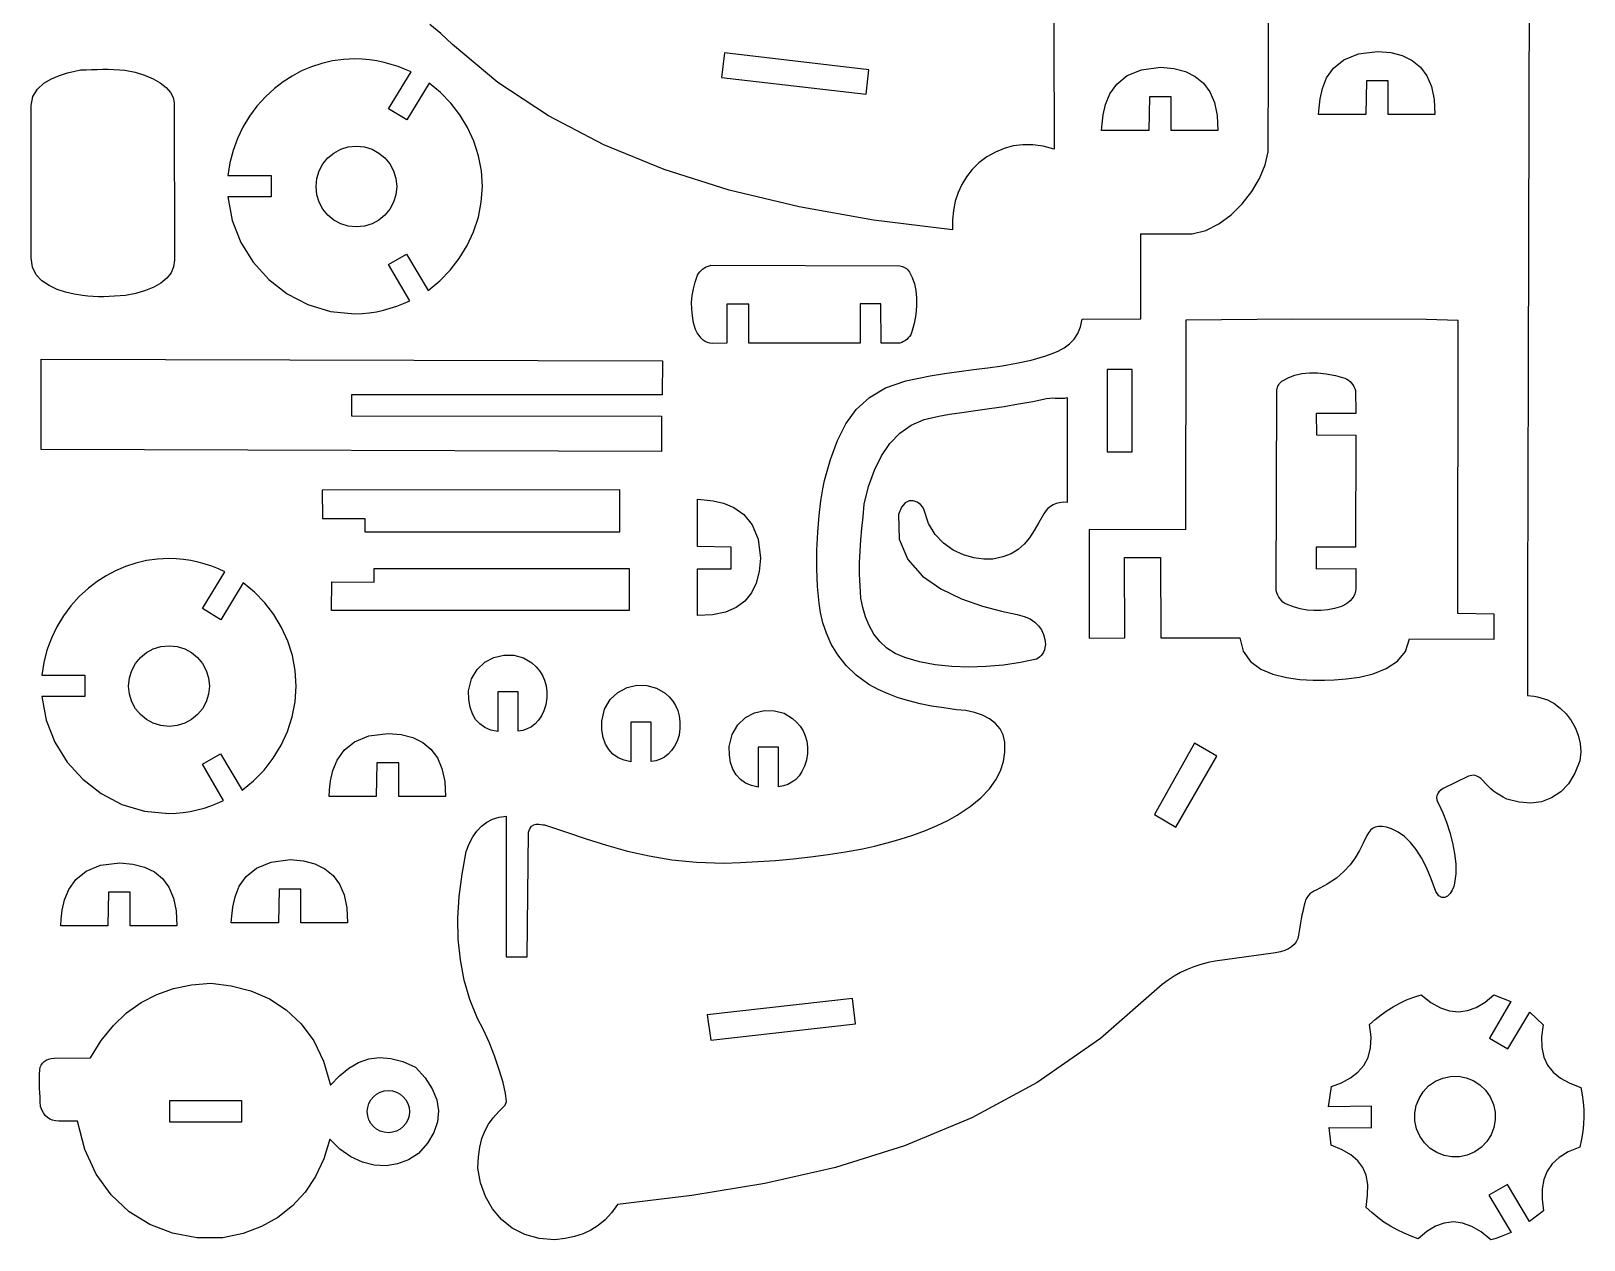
# Model space of a CAD drawing. Extents: x -114 to -18, y -79 to 77.
# Drawn here: x -114.5 to -18.6, y -79.2 to -4.6 of the extents above; entities that cross this region are included whole.
import ezdxf

# ---------------------------------------------------------------- set-up
doc = ezdxf.new("R2010")
doc.units = 0
doc.layers.add('CAMADA_1', color=7, linetype='CONTINUOUS')

msp = doc.modelspace()

# ---------------------------------------------------------------- linework, layer by layer
at = {"layer": 'CAMADA_1', "color": 250}
for points in [[(-21.9923, 5.9652), (-22.0878, -25.4568), (-22.1256, -39.6174), (-22.134, -45.5782), (-21.9228, -45.5972), (-21.7132, -45.6268), (-21.5056, -45.6676), (-21.2998, -45.7201), (-21.0962, -45.7849), (-20.8946, -45.8625), (-20.6953, -45.9536), (-20.4984, -46.0587), (-20.1028, -46.3606), (-19.7475, -46.7167), (-19.4401, -47.12), (-19.1884, -47.564), (-18.9999, -48.0418), (-18.8823, -48.5468), (-18.8433, -49.0721), (-18.8905, -49.6111), (-19.1957, -50.3891), (-19.5946, -51.0329), (-20.0774, -51.5406), (-20.6338, -51.9106), (-21.2537, -52.1412), (-21.9271, -52.2308), (-22.6437, -52.1777), (-23.3934, -51.9802), (-23.6245, -51.8626), (-23.8373, -51.7415), (-24.0345, -51.6151), (-24.2185, -51.4813), (-24.3918, -51.3383), (-24.557, -51.1842), (-24.7164, -51.017), (-24.8726, -50.8348), (-25.0034, -50.7106), (-25.1257, -50.6202), (-25.241, -50.5598), (-25.3506, -50.5252), (-25.4557, -50.5124), (-25.5579, -50.5175), (-25.6584, -50.5362), (-25.7585, -50.5648), (-27.3364, -51.32), (-27.4773, -51.4205), (-27.5876, -51.527), (-27.6671, -51.6398), (-27.7158, -51.7587), (-27.7339, -51.8837), (-27.7213, -52.0149), (-27.6779, -52.1521), (-27.6037, -52.2956), (-27.349, -52.8211), (-27.1152, -53.4061), (-26.9108, -54.0326), (-26.7441, -54.6827), (-26.6233, -55.3385), (-26.5568, -55.9821), (-26.5528, -56.5954), (-26.6197, -57.1606), (-26.679, -57.371), (-26.7754, -57.5918), (-26.9027, -57.7973), (-27.0544, -57.9613), (-27.2242, -58.0579), (-27.4058, -58.0611), (-27.5926, -57.9449), (-27.7785, -57.6833), (-28.0647, -56.9008), (-28.3623, -56.2093), (-28.6735, -55.6059), (-29.0008, -55.0876), (-29.3463, -54.6514), (-29.7125, -54.2943), (-30.1014, -54.0133), (-30.5156, -53.8055), (-30.8296, -53.711), (-31.0988, -53.6655), (-31.3278, -53.6656), (-31.5212, -53.7079), (-31.6838, -53.7891), (-31.8203, -53.9057), (-31.9353, -54.0544), (-32.0336, -54.2318), (-32.2565, -54.6974), (-32.4921, -55.1548), (-32.7581, -55.6017), (-33.0719, -56.0357), (-33.4515, -56.4547), (-33.9143, -56.8564), (-34.478, -57.2384), (-35.1603, -57.5985), (-35.3074, -57.6564), (-35.4406, -57.7365), (-35.5593, -57.8361), (-35.6625, -57.9525), (-35.7496, -58.0831), (-35.8199, -58.2251), (-35.8724, -58.3759), (-35.9066, -58.5329), (-35.9493, -58.7096), (-35.9949, -58.9123), (-36.0419, -59.1359), (-36.089, -59.3752), (-36.1348, -59.6249), (-36.178, -59.8799), (-36.2172, -60.1351), (-36.2511, -60.3852), (-36.3059, -60.5928), (-36.3955, -60.7799), (-36.52, -60.9466), (-36.6792, -61.0928), (-36.8733, -61.2185), (-37.1022, -61.3237), (-37.3659, -61.4084), (-37.6644, -61.4727), (-41.3907, -61.99), (-41.8359, -62.0714), (-42.2743, -62.1834), (-42.7043, -62.3244), (-43.1242, -62.4931), (-43.5323, -62.6883), (-43.9271, -62.9086), (-44.3068, -63.1527), (-44.6697, -63.4193), (-48.4711, -66.7447), (-52.3861, -69.468), (-56.4152, -71.6579), (-60.5587, -73.3827), (-64.8168, -74.7109), (-69.1898, -75.7111), (-73.6782, -76.4516), (-78.2821, -77.0009), (-78.6531, -77.5181), (-79.0441, -77.9503), (-79.461, -78.3052), (-79.9096, -78.5904), (-80.3959, -78.8137), (-80.9258, -78.9825), (-81.5052, -79.1046), (-82.1399, -79.1876), (-83.1134, -79.1051), (-83.9925, -78.8549), (-84.7701, -78.4534), (-85.4392, -77.917), (-85.993, -77.2623), (-86.4243, -76.5057), (-86.7263, -75.6635), (-86.8918, -74.7524), (-86.8546, -74.0647), (-86.7717, -73.4638), (-86.6409, -72.9355), (-86.4604, -72.4653), (-86.228, -72.039), (-85.9417, -71.642), (-85.5994, -71.26), (-85.1993, -70.8788), (-85.1325, -70.6334), (-85.1858, -70.145), (-85.3391, -69.4743), (-85.5726, -68.6822), (-85.8663, -67.8295), (-86.2003, -66.977), (-86.5546, -66.1854), (-86.9093, -65.5155), (-87.3784, -64.3488), (-87.7297, -63.1455), (-87.9673, -61.9065), (-88.0956, -60.6326), (-88.1189, -59.3245), (-88.0416, -57.9831), (-87.868, -56.6092), (-87.6023, -55.2035), (-87.4214, -54.7324), (-87.2064, -54.3151), (-86.9563, -53.9533), (-86.67, -53.6482), (-86.3464, -53.4014), (-85.9844, -53.2143), (-85.5828, -53.0884), (-85.1405, -53.0251), (-85.1389, -61.7052), (-83.8439, -61.7055), (-83.7571, -54.0275), (-83.69, -53.8046), (-83.5804, -53.6562), (-83.4417, -53.5688), (-83.2871, -53.5288), (-83.1298, -53.5229), (-82.9831, -53.5375), (-82.8601, -53.5592), (-82.7742, -53.5746), (-81.4783, -54.0051), (-80.2126, -54.4268), (-78.9502, -54.8248), (-77.6642, -55.1841), (-76.3274, -55.49), (-74.913, -55.7274), (-73.394, -55.8815), (-71.7434, -55.9374), (-70.6845, -55.8988), (-69.6112, -55.84), (-68.5289, -55.7606), (-67.4426, -55.6603), (-66.3577, -55.5386), (-65.2793, -55.3951), (-64.2127, -55.2294), (-63.1631, -55.041), (-62.4217, -54.8831), (-61.641, -54.687), (-60.8424, -54.4577), (-60.047, -54.2), (-59.2761, -53.9185), (-58.551, -53.6182), (-57.8927, -53.3037), (-57.3227, -52.98), (-56.5154, -52.4336), (-55.8537, -51.8911), (-55.3274, -51.3478), (-54.9263, -50.799), (-54.6405, -50.2401), (-54.4596, -49.6662), (-54.3737, -49.0729), (-54.3724, -48.4554), (-54.4696, -48.0205), (-54.6666, -47.6376), (-54.9528, -47.3073), (-55.3176, -47.03), (-55.7505, -46.8061), (-56.2408, -46.6362), (-56.7781, -46.5207), (-57.3516, -46.4601), (-58.1406, -46.3557), (-58.8918, -46.2336), (-59.6079, -46.0897), (-60.2922, -45.9201), (-60.9476, -45.7209), (-61.5773, -45.4881), (-62.1841, -45.2177), (-62.7712, -44.9058), (-63.5406, -44.3394), (-64.173, -43.7243), (-64.6819, -43.0762), (-65.0805, -42.411), (-65.3822, -41.7445), (-65.6005, -41.0927), (-65.7487, -40.4711), (-65.8401, -39.8959), (-65.9399, -38.8535), (-65.98, -37.7424), (-65.97, -36.6103), (-65.919, -35.5052), (-65.8365, -34.4749), (-65.7319, -33.5672), (-65.6144, -32.8301), (-65.4935, -32.3112), (-65.1266, -31.0149), (-64.7018, -29.8524), (-64.1842, -28.8269), (-63.5392, -27.9417), (-62.7321, -27.1999), (-61.7283, -26.6046), (-60.4929, -26.1591), (-58.9912, -25.8666), (-58.0912, -25.7077), (-57.198, -25.5808), (-56.3093, -25.4703), (-55.4229, -25.3607), (-54.5364, -25.2362), (-53.6477, -25.0814), (-52.7545, -24.8806), (-51.8545, -24.6181), (-51.4618, -24.4873), (-51.0791, -24.3247), (-50.7175, -24.1247), (-50.3878, -23.8814), (-50.101, -23.5894), (-49.8681, -23.2428), (-49.7, -22.8361), (-49.6076, -22.3636), (-45.9883, -22.3384), (-45.9832, -17.0909), (-42.8133, -17.0987), (-41.974, -16.8821), (-41.1663, -16.4767), (-40.4109, -15.9177), (-39.728, -15.2398), (-39.1383, -14.4781), (-38.662, -13.6675), (-38.3196, -12.8429), (-38.1316, -12.0394), (-38.0868, -1.0646)], [(-51.3771, 2.2618), (-51.3317, -11.8609), (-51.3317, -11.8609), (-51.3317, -11.8609), (-52.0048, -11.6909), (-52.6489, -11.6041), (-53.2651, -11.5981), (-53.8547, -11.6708), (-54.4188, -11.8199), (-54.9587, -12.0431), (-55.4754, -12.338), (-55.9704, -12.7025), (-56.3888, -13.1205), (-56.7428, -13.5681), (-57.0338, -14.0449), (-57.2633, -14.5501), (-57.4327, -15.083), (-57.5432, -15.643), (-57.5965, -16.2295), (-57.5938, -16.8418), (-62.4737, -16.2469), (-67.0711, -15.436), (-71.3814, -14.3979), (-75.3995, -13.121), (-79.1207, -11.594), (-82.5401, -9.8056), (-85.6527, -7.7444), (-88.4538, -5.399), (-89.1841, -4.7348), (-89.8584, -4.1704)]]:
    msp.add_lwpolyline(points, dxfattribs=at)
for points in [[(-99.4339, -8.115), (-100.0036, -8.6383), (-100.522, -9.2136), (-100.9848, -9.836), (-101.3879, -10.5011), (-101.7274, -11.2041), (-101.9989, -11.9404), (-102.1984, -12.7052), (-102.3218, -13.4941), (-99.6526, -13.4941), (-99.6526, -14.8109), (-102.3218, -14.8109), (-102.043, -16.2663), (-101.5107, -17.6217), (-100.7515, -18.8481), (-99.792, -19.9166), (-98.6588, -20.7981), (-97.3784, -21.4636), (-95.9773, -21.8842), (-94.4823, -22.0309), (-94.0371, -22.0157), (-93.5941, -21.9715), (-93.1551, -21.9007), (-92.7224, -21.8056), (-92.2981, -21.6883), (-91.8842, -21.5512), (-91.4829, -21.3965), (-91.0961, -21.2266), (-92.3971, -18.9853), (-91.286, -18.3428), (-89.9527, -20.5815), (-89.2457, -20.0021), (-88.6031, -19.3426), (-88.0339, -18.6111), (-87.5475, -17.8159), (-87.1531, -16.9653), (-86.8599, -16.0674), (-86.6772, -15.1305), (-86.6143, -14.1629), (-86.6754, -13.2019), (-86.8531, -12.2724), (-87.1388, -11.3819), (-87.5241, -10.5383), (-88.0003, -9.7493), (-88.5591, -9.0226), (-89.1917, -8.366), (-89.8898, -7.7872), (-91.2802, -10.0658), (-92.4043, -9.38), (-91.014, -7.1013), (-91.4072, -6.9269), (-91.8176, -6.7699), (-92.2424, -6.6322), (-92.6787, -6.5156), (-93.1237, -6.4217), (-93.5745, -6.3524), (-94.0284, -6.3095), (-94.4823, -6.2948), (-95.1773, -6.3266), (-95.8557, -6.4202), (-96.515, -6.5726), (-97.1525, -6.781), (-97.7657, -7.0422), (-98.3521, -7.3536), (-98.909, -7.7122), (-99.4339, -8.115), (-99.4339, -8.115)], [(-71.6657, -5.9306), (-71.8533, -7.4433), (-62.9262, -8.4817), (-62.758, -6.9668), (-71.6657, -5.9306), (-71.6657, -5.9306)], [(-32.1055, -9.7272), (-35.0187, -9.7272), (-34.9886, -9.3094), (-34.9242, -8.7562), (-34.7819, -8.1253), (-34.5182, -7.4747), (-34.0894, -6.8621), (-33.452, -6.3454), (-32.5625, -5.9824), (-31.3773, -5.8309), (-30.5654, -5.909), (-29.8515, -6.0937), (-29.2396, -6.3903), (-28.7335, -6.8038), (-28.3371, -7.3393), (-28.0542, -8.002), (-27.8887, -8.7969), (-27.8445, -9.729), (-30.7218, -9.729), (-30.7218, -7.6516), (-32.0691, -7.6516), (-32.1055, -9.7272), (-32.1055, -9.7272)], [(-114.4484, -18.5764), (-114.4597, -9.182), (-114.3413, -8.6136), (-114.0635, -8.1561), (-113.6684, -7.7957), (-113.1983, -7.519), (-112.6954, -7.3124), (-112.2018, -7.1623), (-111.7597, -7.0552), (-111.4115, -6.9775), (-111.0681, -6.9627), (-110.7246, -6.9505), (-110.3812, -6.9419), (-110.0378, -6.9379), (-109.6944, -6.9396), (-109.351, -6.9479), (-109.0075, -6.9639), (-108.6641, -6.9887), (-108.0311, -7.1174), (-107.4499, -7.2985), (-106.9307, -7.5233), (-106.4839, -7.7832), (-106.1199, -8.0697), (-105.8488, -8.374), (-105.6812, -8.6877), (-105.6272, -9.002), (-105.6084, -18.727), (-105.6609, -19.135), (-105.8239, -19.5053), (-106.0886, -19.8373), (-106.4465, -20.1301), (-106.8886, -20.3831), (-107.4064, -20.5954), (-107.9911, -20.7665), (-108.634, -20.8955), (-108.9689, -20.9252), (-109.3017, -20.9491), (-109.6331, -20.966), (-109.9638, -20.9747), (-110.2945, -20.974), (-110.6259, -20.9628), (-110.9587, -20.9397), (-111.2936, -20.9036), (-111.7965, -20.8153), (-112.3261, -20.6908), (-112.8536, -20.5194), (-113.3501, -20.2901), (-113.7867, -19.992), (-114.1346, -19.6143), (-114.3648, -19.1461), (-114.4484, -18.5764), (-114.4484, -18.5764)], [(-45.4885, -10.7118), (-48.4016, -10.7118), (-48.3715, -10.2941), (-48.3072, -9.7408), (-48.1649, -9.11), (-47.9012, -8.4593), (-47.4724, -7.8468), (-46.835, -7.33), (-45.9455, -6.967), (-44.7602, -6.8155), (-43.9483, -6.8936), (-43.2345, -7.0784), (-42.6226, -7.375), (-42.1164, -7.7885), (-41.7201, -8.324), (-41.4372, -8.9866), (-41.2717, -9.7815), (-41.2275, -10.7137), (-44.1048, -10.7137), (-44.1048, -8.6362), (-45.4521, -8.6362), (-45.4885, -10.7118), (-45.4885, -10.7118)], [(-94.3842, -11.6803), (-93.8819, -11.7309), (-93.4141, -11.8762), (-92.9907, -12.1061), (-92.6218, -12.4104), (-92.3174, -12.7794), (-92.0875, -13.2028), (-91.9422, -13.6706), (-91.8916, -14.1729), (-91.9422, -14.6752), (-92.0875, -15.143), (-92.3174, -15.5664), (-92.6218, -15.9354), (-92.9907, -16.2397), (-93.4141, -16.4696), (-93.8819, -16.6149), (-94.3842, -16.6655), (-94.8865, -16.6149), (-95.3544, -16.4696), (-95.7778, -16.2397), (-96.1467, -15.9354), (-96.4511, -15.5664), (-96.681, -15.143), (-96.8262, -14.6752), (-96.8769, -14.1729), (-96.8262, -13.6706), (-96.681, -13.2028), (-96.4511, -12.7794), (-96.1467, -12.4104), (-95.7778, -12.1061), (-95.3544, -11.8762), (-94.8865, -11.7309), (-94.3842, -11.6803), (-94.3842, -11.6803)], [(-71.5212, -23.8447), (-72.4116, -23.8584), (-72.5674, -23.8464), (-72.7164, -23.807), (-72.8585, -23.7402), (-72.9938, -23.6461), (-73.1222, -23.5245), (-73.2438, -23.3755), (-73.3585, -23.1992), (-73.4664, -22.9954), (-73.5791, -22.5753), (-73.6559, -22.1572), (-73.6961, -21.7403), (-73.6993, -21.3241), (-73.6647, -20.9079), (-73.5919, -20.4911), (-73.4803, -20.073), (-73.3294, -19.6529), (-73.2692, -19.5425), (-73.198, -19.441), (-73.1154, -19.3487), (-73.0212, -19.2659), (-72.915, -19.193), (-72.7964, -19.1302), (-72.6653, -19.078), (-72.5212, -19.0365), (-60.8637, -19.0639), (-60.7784, -19.0802), (-60.6918, -19.1054), (-60.606, -19.1398), (-60.5229, -19.1837), (-60.4448, -19.2375), (-60.3737, -19.3015), (-60.3117, -19.3759), (-60.2609, -19.4611), (-60.0868, -19.7944), (-59.9535, -20.1716), (-59.863, -20.5901), (-59.8175, -21.0468), (-59.8187, -21.539), (-59.8689, -22.064), (-59.97, -22.6189), (-60.124, -23.2008), (-60.1847, -23.3173), (-60.2541, -23.4235), (-60.332, -23.5193), (-60.4185, -23.605), (-60.5135, -23.6803), (-60.6171, -23.7454), (-60.7292, -23.8002), (-60.85, -23.8447), (-62.0144, -23.8447), (-62.0281, -21.42), (-63.302, -21.42), (-63.302, -23.831), (-70.1787, -23.831), (-70.1787, -21.4337), (-71.5349, -21.4337), (-71.5212, -23.8447), (-71.5212, -23.8447)], [(-36.6114, -22.3557), (-43.2, -22.423), (-43.2229, -35.3557), (-49.1648, -35.3391), (-49.1748, -42.0421), (-46.966, -42.027), (-46.9918, -37.0772), (-44.7626, -37.0742), (-44.7416, -42.0281), (-39.8779, -42.0305), (-39.662, -42.8589), (-39.2124, -43.4924), (-38.5834, -43.9568), (-37.8292, -44.2779), (-37.0041, -44.4814), (-36.1625, -44.5929), (-35.3586, -44.6385), (-34.6466, -44.6436), (-34.0599, -44.6241), (-33.3178, -44.5656), (-32.4883, -44.4447), (-31.6392, -44.2381), (-30.8384, -43.9225), (-30.1536, -43.4744), (-29.6528, -42.8706), (-29.4037, -42.0877), (-24.1896, -42.1159), (-24.1774, -40.5613), (-26.4234, -40.532), (-26.3992, -22.4316), (-28.3852, -22.3747), (-36.6114, -22.3557), (-36.6114, -22.3557)], [(-113.8409, -24.8251), (-75.5077, -24.9267), (-75.5264, -27.0379), (-94.6784, -27.0313), (-94.6773, -28.3271), (-75.5637, -28.3458), (-75.5637, -30.528), (-113.8409, -30.4037), (-113.8409, -24.8251), (-113.8409, -24.8251)], [(-46.5135, -25.4754), (-48.0535, -25.4754), (-48.0535, -30.555), (-46.5135, -30.555), (-46.5135, -25.4754), (-46.5135, -25.4754)], [(-32.724, -37.7443), (-32.7194, -38.985), (-32.7316, -39.1497), (-32.7717, -39.3072), (-32.8397, -39.4575), (-32.9355, -39.6005), (-33.0592, -39.7362), (-33.2108, -39.8648), (-33.3903, -39.9861), (-33.5977, -40.1001), (-34.0251, -40.2193), (-34.4507, -40.3005), (-34.8749, -40.343), (-35.2984, -40.3463), (-35.722, -40.3098), (-36.1462, -40.2328), (-36.5716, -40.1149), (-36.9991, -39.9553), (-37.1114, -39.8917), (-37.2147, -39.8164), (-37.3087, -39.7291), (-37.3929, -39.6295), (-37.4672, -39.5171), (-37.531, -39.3919), (-37.5842, -39.2532), (-37.6264, -39.1008), (-37.5986, -26.7766), (-37.582, -26.6864), (-37.5563, -26.5949), (-37.5213, -26.5041), (-37.4766, -26.4164), (-37.4219, -26.3338), (-37.3567, -26.2586), (-37.281, -26.1931), (-37.1943, -26.1394), (-36.8551, -25.9553), (-36.4712, -25.8143), (-36.0455, -25.7187), (-35.5807, -25.6705), (-35.0797, -25.6719), (-34.5455, -25.7249), (-33.9808, -25.8318), (-33.3886, -25.9945), (-33.2701, -26.0588), (-33.162, -26.1321), (-33.0644, -26.2145), (-32.9773, -26.3059), (-32.9006, -26.4064), (-32.8344, -26.5159), (-32.7787, -26.6345), (-32.7334, -26.7621), (-32.7225, -28.1761), (-35.1685, -28.1798), (-35.1472, -29.5049), (-32.7258, -29.5159), (-32.7284, -36.428), (-35.1588, -36.428), (-35.1587, -37.7681), (-32.724, -37.7443), (-32.724, -37.7443)], [(-53.6196, -40.5954), (-53.1786, -40.701), (-52.8137, -40.8549), (-52.5187, -41.0506), (-52.2874, -41.2817), (-52.1137, -41.5417), (-51.9913, -41.8241), (-51.9141, -42.1225), (-51.8758, -42.4304), (-51.8965, -42.6181), (-51.9331, -42.7758), (-51.9844, -42.9081), (-52.0491, -43.0196), (-52.1259, -43.1149), (-52.2135, -43.1986), (-52.3108, -43.2752), (-52.4162, -43.3495), (-53.4089, -43.5572), (-54.4495, -43.7105), (-55.5173, -43.8051), (-56.5917, -43.8366), (-57.6519, -43.8006), (-58.6774, -43.6928), (-59.6475, -43.5088), (-60.5414, -43.2442), (-61.1402, -43.0025), (-61.6572, -42.6702), (-62.0961, -42.2618), (-62.4607, -41.7918), (-62.7547, -41.2747), (-62.982, -40.7251), (-63.1464, -40.1575), (-63.2515, -39.5865), (-63.3107, -38.8234), (-63.3364, -38.0925), (-63.3333, -37.3833), (-63.306, -36.6849), (-63.2591, -35.9868), (-63.1973, -35.2782), (-63.1253, -34.5485), (-63.0476, -33.787), (-62.7778, -32.6805), (-62.4263, -31.6803), (-61.9902, -30.7943), (-61.4672, -30.0303), (-60.8546, -29.396), (-60.15, -28.8995), (-59.3507, -28.5484), (-58.4542, -28.3506), (-57.7808, -28.2312), (-57.02, -28.1143), (-56.1928, -27.9961), (-55.3202, -27.8725), (-54.423, -27.7395), (-53.5225, -27.5935), (-52.6394, -27.4302), (-51.7949, -27.246), (-51.6069, -27.2256), (-51.4326, -27.2207), (-51.2692, -27.2255), (-51.114, -27.2343), (-50.9644, -27.2412), (-50.8177, -27.2406), (-50.6712, -27.2266), (-50.5222, -27.1936), (-50.524, -33.6647), (-50.7816, -33.6623), (-51.0119, -33.6868), (-51.2176, -33.7377), (-51.4013, -33.8146), (-51.5659, -33.9172), (-51.7141, -34.045), (-51.8486, -34.1977), (-51.972, -34.3749), (-52.2692, -34.9145), (-52.5558, -35.4072), (-52.8509, -35.8491), (-53.1736, -36.2365), (-53.5427, -36.5657), (-53.9774, -36.8328), (-54.4966, -37.0341), (-55.1194, -37.1657), (-55.6741, -37.1765), (-56.2903, -37.0933), (-56.9333, -36.9073), (-57.5688, -36.6103), (-58.1621, -36.1937), (-58.6789, -35.649), (-59.0845, -34.9677), (-59.3446, -34.1415), (-59.4311, -33.9697), (-59.5865, -33.7991), (-59.7926, -33.6584), (-60.0309, -33.5763), (-60.2831, -33.5812), (-60.5308, -33.702), (-60.7556, -33.9672), (-60.9391, -34.4053), (-60.8886, -35.9363), (-60.3561, -37.1954), (-59.4591, -38.2104), (-58.3151, -39.0089), (-57.0417, -39.6189), (-55.7563, -40.0682), (-54.5764, -40.3844), (-53.6196, -40.5954), (-53.6196, -40.5954)], [(-93.8559, -34.6544), (-93.8611, -35.4909), (-78.1238, -35.4909), (-78.1238, -32.902), (-96.4961, -32.9107), (-96.4784, -34.6633), (-93.8559, -34.6544), (-93.8559, -34.6544)], [(-73.3435, -36.3887), (-73.3435, -33.4756), (-72.9257, -33.5057), (-72.3725, -33.5701), (-71.7416, -33.7124), (-71.091, -33.9761), (-70.4784, -34.4049), (-69.9617, -35.0422), (-69.5987, -35.9317), (-69.4472, -37.117), (-69.5253, -37.9289), (-69.71, -38.6428), (-70.0066, -39.2547), (-70.4201, -39.7608), (-70.9556, -40.1572), (-71.6183, -40.4401), (-72.4132, -40.6056), (-73.3453, -40.6497), (-73.3453, -37.7725), (-71.2679, -37.7725), (-71.2679, -36.4252), (-73.3435, -36.3887), (-73.3435, -36.3887)], [(-110.9129, -38.9569), (-111.4827, -39.4802), (-112.0011, -40.0555), (-112.4639, -40.678), (-112.867, -41.343), (-113.2065, -42.046), (-113.478, -42.7823), (-113.6775, -43.5472), (-113.8009, -44.336), (-111.1316, -44.336), (-111.1316, -45.6529), (-113.8009, -45.6529), (-113.522, -47.1082), (-112.9898, -48.4636), (-112.2306, -49.69), (-111.2711, -50.7585), (-110.1378, -51.64), (-108.8575, -52.3056), (-107.4564, -52.7261), (-105.9614, -52.8728), (-105.5162, -52.8576), (-105.0731, -52.8135), (-104.6342, -52.7427), (-104.2015, -52.6475), (-103.7772, -52.5302), (-103.3633, -52.3931), (-102.9619, -52.2385), (-102.5752, -52.0685), (-103.8762, -49.8272), (-102.7651, -49.1847), (-101.4317, -51.4234), (-100.7248, -50.8441), (-100.0822, -50.1845), (-99.513, -49.453), (-99.0266, -48.6578), (-98.6322, -47.8072), (-98.339, -46.9093), (-98.1563, -45.9724), (-98.0933, -45.0048), (-98.1545, -44.0438), (-98.3322, -43.1143), (-98.6179, -42.2238), (-99.0032, -41.3802), (-99.4794, -40.5912), (-100.0382, -39.8645), (-100.6708, -39.2079), (-101.3689, -38.6291), (-102.7592, -40.9078), (-103.8833, -40.2219), (-102.4931, -37.9432), (-102.8863, -37.7688), (-103.2967, -37.6119), (-103.7215, -37.4741), (-104.1578, -37.3575), (-104.6028, -37.2636), (-105.0536, -37.1943), (-105.5075, -37.1514), (-105.9614, -37.1367), (-106.6564, -37.1686), (-107.3348, -37.2622), (-107.9941, -37.4145), (-108.6316, -37.6229), (-109.2448, -37.8841), (-109.8311, -38.1955), (-110.3881, -38.5541), (-110.9129, -38.9569), (-110.9129, -38.9569)], [(-93.2853, -38.5891), (-93.2904, -37.7526), (-77.5532, -37.7526), (-77.5532, -40.3415), (-95.9254, -40.3328), (-95.9078, -38.5802), (-93.2853, -38.5891), (-93.2853, -38.5891)], [(-105.9471, -42.5121), (-105.4448, -42.5628), (-104.9769, -42.708), (-104.5535, -42.9379), (-104.1846, -43.2423), (-103.8802, -43.6112), (-103.6504, -44.0346), (-103.5051, -44.5025), (-103.4545, -45.0048), (-103.5051, -45.5071), (-103.6504, -45.9749), (-103.8802, -46.3983), (-104.1846, -46.7673), (-104.5535, -47.0716), (-104.9769, -47.3015), (-105.4448, -47.4468), (-105.9471, -47.4974), (-106.4494, -47.4468), (-106.9173, -47.3015), (-107.3407, -47.0716), (-107.7096, -46.7673), (-108.014, -46.3983), (-108.2438, -45.9749), (-108.3891, -45.5071), (-108.4397, -45.0048), (-108.3891, -44.5025), (-108.2438, -44.0346), (-108.014, -43.6112), (-107.7096, -43.2423), (-107.3407, -42.9379), (-106.9173, -42.708), (-106.4494, -42.5628), (-105.9471, -42.5121), (-105.9471, -42.5121)], [(-84.4137, -47.7953), (-84.4137, -45.3537), (-85.6668, -45.3537), (-85.6679, -47.8079), (-86.0841, -47.7171), (-86.4515, -47.5619), (-86.7669, -47.3426), (-87.0273, -47.0597), (-87.2298, -46.7137), (-87.3713, -46.3049), (-87.449, -45.8337), (-87.4598, -45.3006), (-87.2815, -44.5629), (-86.9361, -43.9711), (-86.4629, -43.527), (-85.901, -43.2321), (-85.2897, -43.0879), (-84.6682, -43.0962), (-84.0755, -43.2583), (-83.5511, -43.576), (-83.2977, -43.807), (-83.0817, -44.0615), (-82.9053, -44.3408), (-82.7704, -44.6464), (-82.679, -44.9794), (-82.6334, -45.3411), (-82.6354, -45.7328), (-82.6871, -46.1559), (-82.8142, -46.5265), (-82.9689, -46.8455), (-83.1501, -47.1151), (-83.3567, -47.3373), (-83.5874, -47.5143), (-83.8413, -47.6483), (-84.1171, -47.7412), (-84.4137, -47.7953), (-84.4137, -47.7953)], [(-76.1999, -49.6639), (-76.1999, -47.2223), (-77.4529, -47.2223), (-77.454, -49.6765), (-77.8703, -49.5857), (-78.2376, -49.4304), (-78.553, -49.2112), (-78.8134, -48.9283), (-79.0159, -48.5822), (-79.1575, -48.1734), (-79.2351, -47.7023), (-79.2459, -47.1692), (-79.0676, -46.4315), (-78.7223, -45.8397), (-78.2491, -45.3956), (-77.6872, -45.1007), (-77.0758, -44.9565), (-76.4543, -44.9647), (-75.8616, -45.1269), (-75.3372, -45.4446), (-75.0838, -45.6755), (-74.8678, -45.93), (-74.6914, -46.2094), (-74.5565, -46.515), (-74.4652, -46.8479), (-74.4195, -47.2096), (-74.4215, -47.6014), (-74.4733, -48.0244), (-74.6003, -48.395), (-74.7551, -48.7141), (-74.9363, -48.9837), (-75.1428, -49.2059), (-75.3736, -49.3829), (-75.6274, -49.5168), (-75.9033, -49.6098), (-76.1999, -49.6639), (-76.1999, -49.6639)], [(-68.3363, -51.221), (-68.3363, -48.7794), (-69.5894, -48.7794), (-69.5905, -51.2336), (-70.0068, -51.1428), (-70.3741, -50.9875), (-70.6895, -50.7683), (-70.9499, -50.4854), (-71.1524, -50.1394), (-71.2939, -49.7306), (-71.3716, -49.2594), (-71.3824, -48.7263), (-71.2041, -47.9886), (-70.8588, -47.3968), (-70.3855, -46.9527), (-69.8236, -46.6578), (-69.2123, -46.5136), (-68.5908, -46.5218), (-67.9981, -46.684), (-67.4737, -47.0017), (-67.2203, -47.2327), (-67.0043, -47.4872), (-66.8279, -47.7665), (-66.693, -48.0721), (-66.6017, -48.4051), (-66.556, -48.7668), (-66.558, -49.1585), (-66.6098, -49.5816), (-66.7368, -49.9522), (-66.8915, -50.2712), (-67.0727, -50.5408), (-67.2793, -50.763), (-67.5101, -50.94), (-67.7639, -51.0739), (-68.0397, -51.1669), (-68.3363, -51.221), (-68.3363, -51.221)], [(-93.1552, -51.8193), (-96.0683, -51.8193), (-96.0383, -51.4015), (-95.9739, -50.8483), (-95.8316, -50.2174), (-95.5679, -49.5668), (-95.1391, -48.9542), (-94.5017, -48.4375), (-93.6122, -48.0745), (-92.4269, -47.923), (-91.615, -48.0011), (-90.9012, -48.1858), (-90.2893, -48.4824), (-89.7832, -48.896), (-89.3868, -49.4315), (-89.1039, -50.0941), (-88.9384, -50.889), (-88.8942, -51.8211), (-91.7715, -51.8211), (-91.7715, -49.7437), (-93.1188, -49.7437), (-93.1552, -51.8193), (-93.1552, -51.8193)], [(-41.2888, -49.3373), (-42.6638, -48.5293), (-45.1303, -52.9236), (-43.8262, -53.7033), (-41.2888, -49.3373), (-41.2888, -49.3373)], [(-109.7182, -59.8085), (-112.6313, -59.8085), (-112.6012, -59.3907), (-112.5368, -58.8375), (-112.3946, -58.2066), (-112.1308, -57.556), (-111.702, -56.9434), (-111.0647, -56.4267), (-110.1752, -56.0637), (-108.9899, -55.9122), (-108.178, -55.9903), (-107.4641, -56.175), (-106.8522, -56.4716), (-106.3461, -56.8851), (-105.9497, -57.4206), (-105.6668, -58.0833), (-105.5013, -58.8782), (-105.4572, -59.8103), (-108.3344, -59.8103), (-108.3344, -57.7329), (-109.6818, -57.7329), (-109.7182, -59.8085), (-109.7182, -59.8085)], [(-99.1958, -59.6136), (-102.1089, -59.6136), (-102.0789, -59.1959), (-102.0145, -58.6426), (-101.8722, -58.0118), (-101.6085, -57.3611), (-101.1797, -56.7485), (-100.5423, -56.2318), (-99.6528, -55.8688), (-98.4675, -55.7173), (-97.6556, -55.7954), (-96.9418, -55.9802), (-96.3299, -56.2768), (-95.8238, -56.6903), (-95.4274, -57.2258), (-95.1445, -57.8884), (-94.979, -58.6833), (-94.9348, -59.6155), (-97.8121, -59.6155), (-97.8121, -57.538), (-99.1594, -57.538), (-99.1958, -59.6136), (-99.1958, -59.6136)], [(-95.9787, -69.6448), (-95.4319, -69.0598), (-94.8573, -68.5898), (-94.2534, -68.241), (-93.6189, -68.0196), (-92.952, -67.932), (-92.2513, -67.9843), (-91.5154, -68.183), (-90.7426, -68.5341), (-90.1384, -69.1889), (-89.7003, -69.857), (-89.4281, -70.5331), (-89.322, -71.2121), (-89.3819, -71.8889), (-89.6078, -72.5581), (-89.9996, -73.2147), (-90.5576, -73.8534), (-91.1733, -74.2469), (-91.8461, -74.4984), (-92.5568, -74.6068), (-93.2867, -74.5715), (-94.0165, -74.3914), (-94.7272, -74.0658), (-95.3999, -73.5938), (-96.0156, -72.9745), (-96.3964, -74.1861), (-96.9105, -75.2789), (-97.5549, -76.2479), (-98.3267, -77.0881), (-99.2231, -77.7946), (-100.241, -78.3623), (-101.3776, -78.7865), (-102.63, -79.062), (-104.2206, -79.0539), (-105.7321, -78.7785), (-107.1369, -78.242), (-108.4078, -77.4506), (-109.5173, -76.4109), (-110.438, -75.1291), (-111.1424, -73.6115), (-111.6033, -71.8644), (-112.749, -71.8666), (-112.9507, -71.8451), (-113.1356, -71.7984), (-113.3033, -71.7257), (-113.4532, -71.6264), (-113.585, -71.5), (-113.6983, -71.3458), (-113.7926, -71.1631), (-113.8675, -70.9514), (-113.8892, -70.6675), (-113.907, -70.3837), (-113.9207, -70.0999), (-113.93, -69.8161), (-113.9348, -69.5323), (-113.9349, -69.2485), (-113.9301, -68.9647), (-113.92, -68.6809), (-113.8956, -68.5316), (-113.8418, -68.3976), (-113.7613, -68.2799), (-113.6563, -68.1793), (-113.5295, -68.0968), (-113.3831, -68.033), (-113.2196, -67.9889), (-113.0416, -67.9654), (-110.7923, -67.9466), (-110.1257, -66.8784), (-109.3829, -65.9561), (-108.5645, -65.177), (-107.6714, -64.5388), (-106.7046, -64.0388), (-105.6648, -63.6747), (-104.553, -63.4441), (-103.37, -63.3442), (-102.1042, -63.5022), (-100.8915, -63.8216), (-99.7544, -64.3117), (-98.7151, -64.9818), (-97.7956, -65.8409), (-97.0182, -66.8983), (-96.4052, -68.1633), (-95.9787, -69.6448), (-95.9787, -69.6448)], [(-23.3677, -75.7736), (-24.5147, -76.4216), (-23.1402, -78.7371), (-23.4394, -78.8596), (-23.7514, -78.9804), (-23.9098, -79.0374), (-24.0687, -79.0907), (-24.227, -79.1391), (-24.3839, -79.1815), (-24.9744, -78.6931), (-25.5577, -78.3489), (-26.1329, -78.1452), (-26.6995, -78.0787), (-27.2569, -78.1458), (-27.8046, -78.343), (-28.3417, -78.667), (-28.8678, -79.1142), (-29.3064, -78.9578), (-29.7397, -78.7755), (-30.1649, -78.5681), (-30.5796, -78.3363), (-30.9811, -78.081), (-31.3669, -77.803), (-31.7343, -77.503), (-32.0809, -77.1818), (-31.987, -76.4214), (-31.9868, -75.7647), (-32.0854, -75.1995), (-32.2878, -74.7141), (-32.599, -74.2964), (-33.0241, -73.9345), (-33.568, -73.6164), (-34.2358, -73.3302), (-34.3627, -72.2512), (-31.7401, -72.275), (-31.7542, -70.9396), (-34.398, -70.9816), (-34.2097, -69.7193), (-33.5973, -69.482), (-33.0559, -69.1907), (-32.5957, -68.838), (-32.2268, -68.4161), (-31.9595, -67.9174), (-31.8041, -67.3342), (-31.7708, -66.659), (-31.8698, -65.884), (-31.5213, -65.5817), (-31.1633, -65.2978), (-30.7932, -65.0338), (-30.4087, -64.7912), (-30.0074, -64.5716), (-29.5867, -64.3765), (-29.1443, -64.2074), (-28.6778, -64.0658), (-28.0803, -64.5306), (-27.5005, -64.8577), (-26.9348, -65.0493), (-26.38, -65.1079), (-25.8326, -65.0355), (-25.2891, -64.8348), (-24.7463, -64.508), (-24.2005, -64.0574), (-23.1555, -64.4694), (-24.4701, -66.7404), (-23.3296, -67.3844), (-21.9814, -65.1392), (-21.155, -65.9139), (-21.2577, -66.6563), (-21.2474, -67.3161), (-21.1245, -67.8976), (-20.8896, -68.4046), (-20.5431, -68.8413), (-20.0854, -69.2118), (-19.5171, -69.5202), (-18.8387, -69.7705), (-18.7525, -70.2239), (-18.6899, -70.6758), (-18.6526, -71.128), (-18.642, -71.5822), (-18.6597, -72.04), (-18.7073, -72.5032), (-18.7862, -72.9735), (-18.8981, -73.4526), (-19.6087, -73.7473), (-20.1758, -74.0898), (-20.6096, -74.4845), (-20.9205, -74.9355), (-21.1186, -75.4474), (-21.2144, -76.0243), (-21.2181, -76.6707), (-21.1399, -77.3909), (-22.0053, -78.04), (-23.3677, -75.7736), (-23.3677, -75.7736)], [(-63.5802, -65.84), (-63.7753, -64.2794), (-72.7488, -65.2938), (-72.5147, -66.8544), (-63.5802, -65.84), (-63.5802, -65.84)], [(-28.7706, -72.7882), (-28.9714, -72.325), (-29.0728, -71.8457), (-29.0787, -71.364), (-28.9929, -70.8935), (-28.8194, -70.4478), (-28.5619, -70.0407), (-28.2243, -69.6856), (-27.8105, -69.3964), (-27.3473, -69.1956), (-26.868, -69.0942), (-26.3863, -69.0883), (-25.9158, -69.1741), (-25.4701, -69.3476), (-25.0629, -69.6051), (-24.7079, -69.9427), (-24.4187, -70.3565), (-24.2179, -70.8197), (-24.1164, -71.2989), (-24.1106, -71.7807), (-24.1963, -72.2512), (-24.3699, -72.6969), (-24.6274, -73.104), (-24.965, -73.4591), (-25.3788, -73.7483), (-25.8419, -73.9491), (-26.3212, -74.0505), (-26.8029, -74.0564), (-27.2735, -73.9706), (-27.7191, -73.7971), (-28.1263, -73.5396), (-28.4814, -73.202), (-28.7706, -72.7882), (-28.7706, -72.7882)], [(-105.8903, -70.5789), (-101.4748, -70.5789), (-101.4748, -71.9127), (-105.8903, -71.9127), (-105.8903, -70.5789), (-105.8903, -70.5789)], [(-92.4119, -69.967), (-92.1498, -69.9935), (-91.9058, -70.0693), (-91.6849, -70.1892), (-91.4924, -70.348), (-91.3337, -70.5404), (-91.2137, -70.7613), (-91.138, -71.0055), (-91.1115, -71.2675), (-91.138, -71.5296), (-91.2137, -71.7737), (-91.3337, -71.9946), (-91.4924, -72.1871), (-91.6849, -72.3459), (-91.9058, -72.4658), (-92.1498, -72.5416), (-92.4119, -72.568), (-92.6739, -72.5416), (-92.9181, -72.4658), (-93.1389, -72.3459), (-93.3314, -72.1871), (-93.4902, -71.9946), (-93.6101, -71.7737), (-93.6859, -71.5296), (-93.7123, -71.2675), (-93.6859, -71.0055), (-93.6101, -70.7613), (-93.4902, -70.5404), (-93.3314, -70.348), (-93.1389, -70.1892), (-92.9181, -70.0693), (-92.6739, -69.9935), (-92.4119, -69.967), (-92.4119, -69.967)]]:
    msp.add_lwpolyline(points, close=True, dxfattribs=at)

doc.saveas('drawing.dxf')
